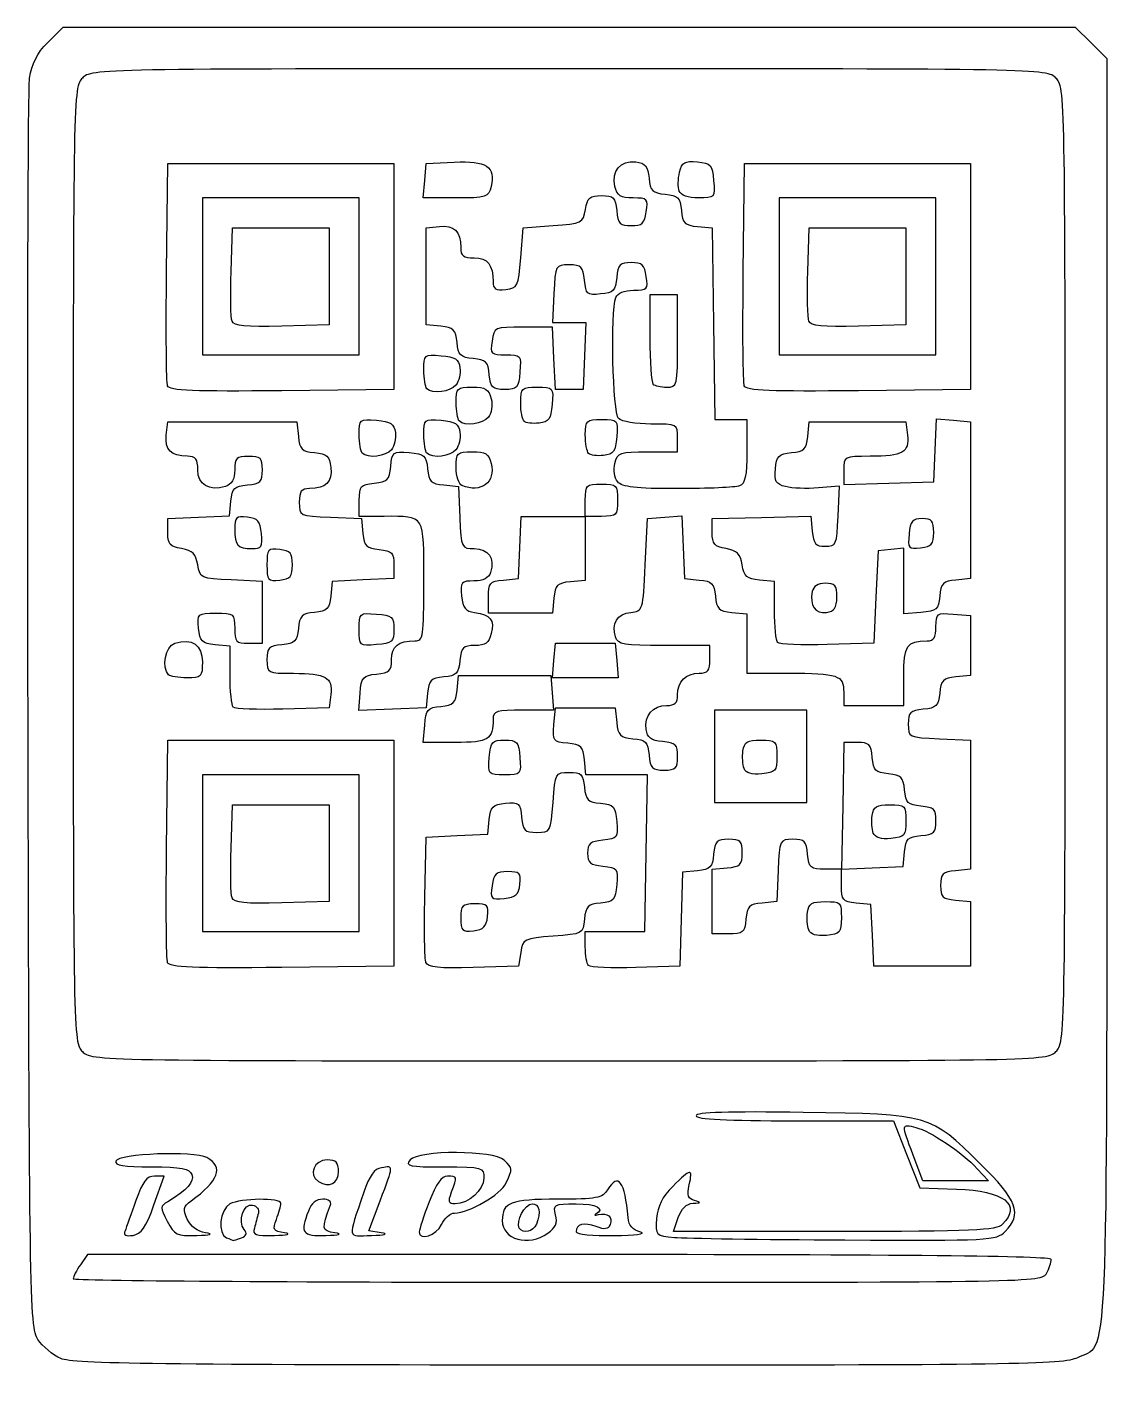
# Model space of a CAD drawing. Extents: x 15 to 1686, y 39 to 1121.
# Drawn here: x 938.3 to 1114.1, y 897.5 to 1119 of the extents above; entities that cross this region are included whole.
import ezdxf

# ---------------------------------------------------------------- set-up
doc = ezdxf.new("R2010")
doc.units = 0
doc.layers.get('0').update_dxf_attribs({"linetype": 'CONTINUOUS'})

msp = doc.modelspace()

# ---------------------------------------------------------------- linework, layer by layer
at = {"color": 7}
for points in [[(941.617275, 1116.517293), (944.1, 1119), (1026.375, 1119), (1108.65, 1119), (1111.2, 1116.45), (1113.75, 1113.9), (1113.75, 1011.037755)], [(960.92325, 1079.265532), (961.125, 1096.875), (979.5, 1096.875), (997.875, 1096.875), (997.875, 1078.5), (997.875, 1060.125), (979.669125, 1059.924125)], [(1002.8922, 1094.0625), (1003.125, 1096.875), (1007.69355, 1097.0952)], [(1054.67325, 1079.265517), (1054.875, 1096.875), (1073.25, 1096.875), (1091.625, 1096.875), (1091.625, 1078.5), (1091.625, 1060.125), (1073.419125, 1059.924125)], [(1007.94045, 1091.25), (1002.659475, 1091.25), (1002.8922, 1094.0625)], [(1044.270825, 1092.376677), (1044.2706, 1092.376677)], [(971.40765, 1079.306263), (971.625, 1086.375), (979.5, 1086.375), (987.375, 1086.375), (987.375, 1078.5), (987.375, 1070.625), (979.674075, 1070.411114)], [(1005.51825, 1070.393279), (1003.125, 1070.625), (1003.125, 1078.5), (1003.125, 1086.375), (1005.293625, 1086.622557)], [(1018.5, 1081.5), (1018.875, 1086.375), (1023.746175, 1086.75)], [(1047.23175, 1086.606721), (1049.625, 1086.375), (1049.827725, 1070.8125), (1050.03045, 1055.25), (1052.640225, 1055.25), (1055.25, 1055.25), (1055.25, 1050.080242)], [(1065.15765, 1079.306263), (1065.375, 1086.375), (1073.25, 1086.375), (1081.125, 1086.375), (1081.125, 1078.5), (1081.125, 1070.625), (1073.424075, 1070.411114)], [(1023.901725, 1075.6875), (1023.67845, 1071), (1026.372075, 1071), (1029.0657, 1071), (1028.84535, 1065.5625), (1028.625, 1060.125), (1026.375, 1060.125), (1024.125, 1060.125), (1023.903225, 1065.1875), (1023.68145, 1070.25), (1018.92585, 1070.25)], [(1044, 1068), (1044, 1075.5), (1041.75, 1075.5), (1039.5, 1075.5), (1039.5, 1068.5)], [(960.877425, 1052.706383), (961.125, 1054.875), (971.625, 1054.875), (982.125, 1054.875), (982.35675, 1052.48172)], [(1065.14325, 1052.48172), (1065.375, 1054.875), (1073.25, 1054.875), (1081.125, 1054.875), (1081.372575, 1052.706383)], [(1071, 1046.972843), (1071, 1044.695685), (1078.3125, 1044.910343), (1085.625, 1045.125), (1085.84775, 1050.23067), (1086.0705, 1055.336348), (1088.84775, 1055.10567), (1091.625, 1054.875), (1091.625, 1042.125), (1091.625, 1029.375), (1089.23175, 1029.14328)], [(1039.139325, 1050), (1044, 1050), (1044, 1052.25)], [(1005.98175, 1044.60672), (1008.375, 1044.375), (1008.596775, 1039.3125)], [(1070.09265, 1039.507807), (1070.310375, 1044.390607), (1066.887675, 1044.118395)], [(961.125, 1036.882365), (961.125, 1039.125), (966.142425, 1039.34574), (971.159925, 1039.56648), (971.392425, 1041.97074)], [(996.31365, 1039.5), (992.25, 1039.5), (992.25, 1042.07748)], [(1015.6875, 1029.13998), (1018.125, 1029.375), (1018.346775, 1034.4375), (1018.56855, 1039.5), (1023.784275, 1039.5), (1029, 1039.5), (1029, 1042.125)], [(987.5625, 1039.346767), (992.625, 1039.125), (992.85675, 1036.73172)], [(1031.625, 1039.5), (1029, 1039.5), (1029, 1034.29752), (1029, 1029.09504), (1026.5625, 1028.86002)], [(1038.75, 1031.625), (1039.125, 1039.125), (1041.90225, 1039.35567), (1044.6795, 1039.586348), (1044.90225, 1034.48067), (1045.125, 1029.375), (1047.51825, 1029.14328)], [(1049.625, 1036.882365), (1049.625, 1039.125), (1057.63815, 1039.33737), (1065.651225, 1039.549747), (1065.88815, 1037.08737)], [(1083.5625, 1023.892223), (1080.75, 1023.659453), (1080.75, 1029.004545), (1080.75, 1034.34963), (1078.6875, 1034.112315), (1076.625, 1033.875), (1076.25, 1026.375), (1075.875, 1018.875), (1068.33705, 1018.662915)], [(997.875, 1031.625), (997.875, 1029.375), (992.857575, 1029.15426), (987.840075, 1028.93352), (987.607575, 1026.52926)], [(974.25, 1018.875), (976.5, 1018.875), (976.5, 1023.903232), (976.5, 1028.931465), (971.442375, 1029.153233)], [(1059.75, 1024.202483), (1059.75, 1028.90496), (1057.3158, 1029.13998)], [(1023.88995, 1026.1875), (1023.654975, 1023.75), (1018.45245, 1023.75), (1013.25, 1023.75), (1013.25, 1026.32748)], [(1052.8125, 1023.88998), (1055.25, 1023.65496), (1055.25, 1018.82748), (1055.25, 1014), (1061.93865, 1014)], [(1088.8125, 1023.607777), (1091.625, 1023.375), (1091.625, 1018.5), (1091.625, 1013.625), (1089.23175, 1013.39328)], [(971.25, 1013.702482), (971.25, 1018.40496), (968.8125, 1018.63998)], [(1049.25, 1016.25), (1049.25, 1018.5), (1041.80055, 1018.5)], [(1008.14325, 1011.23172), (1008.375, 1013.625), (1015.875, 1013.625), (1023.375, 1013.625), (1023.6078, 1010.8125), (1023.840525, 1008), (1018.9203, 1008)], [(1071, 1010.919758), (1071, 1008.75), (1075.875, 1008.75), (1080.75, 1008.75), (1080.75, 1013.544758)], [(987.622575, 1010.543617), (987.375, 1008.375), (979.83705, 1008.162915)], [(1003.35675, 1010.76828), (1003.125, 1008.375), (997.640175, 1008.15369), (992.155425, 1007.93238), (992.390175, 1010.77869)], [(1023.895275, 1005.613597), (1024.125, 1008.375), (1029, 1008.375), (1033.875, 1008.375), (1034.10675, 1005.98172)], [(1007.87445, 1002.75), (1002.659475, 1002.75), (1002.8922, 1005.5625)], [(1086.5625, 1003.346767), (1091.625, 1003.125), (1091.625, 992.625), (1091.625, 982.125), (1089.1875, 981.88998)], [(960.92325, 985.515517), (961.125, 1003.125), (979.5, 1003.125), (997.875, 1003.125), (997.875, 984.75), (997.875, 966.375), (979.669125, 966.174127)], [(1073.223675, 1002.75), (1071.0423, 1002.75), (1070.83365, 992.4375), (1070.625, 982.125), (1068, 982.125)], [(1029, 969.500002), (1029, 972), (1033.8408, 972), (1038.6816, 972), (1038.9033, 984.75096), (1039.125, 997.501927), (1034.11005, 997.501178), (1029.095025, 997.500428), (1028.86005, 999.937928)], [(971.40765, 985.556265), (971.625, 992.625), (979.5, 992.625), (987.375, 992.625), (987.375, 984.75), (987.375, 976.875), (979.674075, 976.661115)], [(1002.914025, 977.664667), (1003.125, 987.375), (1008.142425, 987.59574), (1013.159925, 987.81648), (1013.392425, 990.22074)], [(1070.625, 979.5), (1070.625, 982.125), (1075.642425, 982.34574), (1080.659925, 982.56648), (1080.892425, 984.97074)], [(1047.213225, 981.8919), (1044.80145, 981.6588), (1044.588225, 974.0169), (1044.375, 966.375), (1037.212875, 966.162158)], [(1052.25, 971.625), (1049.625, 971.625), (1049.625, 976.875), (1049.625, 982.125), (1052.0625, 982.36002)], [(1060.346775, 981.9375), (1060.125, 976.875), (1057.73175, 976.64328)], [(1089.1875, 977.11002), (1091.625, 976.875), (1091.625, 971.625), (1091.625, 966.375), (1083.75, 966.375), (1075.875, 966.375), (1075.654275, 971.392462), (1075.43355, 976.409918), (1073.029275, 976.642462)], [(1018.49805, 968.625), (1018.113375, 966.375), (1010.793675, 966.160185)], [(1063.034175, 941.25), (1079.068425, 941.25), (1081.2228, 935.8125), (1083.37725, 930.375), (1089.3552, 930.152955)], [(1092.693225, 933.454673), (1094.51145, 931.5), (1089.18465, 931.5), (1083.857775, 931.5), (1082.30385, 935.653132)], [(958.868475, 927.5625), (960.56115, 932.25), (958.9566, 932.25)], [(995.8368, 923.035192), (993.7986, 923.345288), (995.6493, 928.262107)], [(1069.48545, 923.25), (1043.328, 923.25), (1044.11235, 925.5)], [(1026.417525, 919.5), (948.08505, 919.5), (946.917525, 917.833118)]]:
    msp.add_lwpolyline(points, dxfattribs=at)
for points in [[(992.25, 1078.5), (992.25, 1091.25), (979.5, 1091.25), (966.75, 1091.25), (966.75, 1078.5), (966.75, 1065.75), (979.5, 1065.75), (992.25, 1065.75)], [(1086, 1078.5), (1086, 1091.25), (1073.25, 1091.25), (1060.5, 1091.25), (1060.5, 1078.5), (1060.5, 1065.75), (1073.25, 1065.75), (1086, 1065.75)], [(971.581725, 1071.217377)], [(1065.331725, 1071.217377)], [(1044, 1068)], [(961.092375, 1060.689641)], [(1003.250025, 1060.25)], [(1054.842375, 1060.689641)], [(1008.500025, 1055.00001)], [(1019.03445, 1054.96557)], [(992.750025, 1049.750002)], [(1003.250025, 1049.750002)], [(1029.53445, 1049.715578)], [(1008.9375, 1044.49671)], [(1034.2581, 1045.115258)], [(976.36005, 1036.6875)], [(1085.625, 1036.875)], [(981.375, 1031.625)], [(1069.875, 1026.375)], [(992.25, 1021.125)], [(1023.8922, 1016.0625), (1024.125, 1018.875), (1029, 1018.875), (1033.875, 1018.875), (1034.1078, 1016.0625), (1034.340525, 1013.25), (1029, 1013.25), (1023.659475, 1013.25)], [(1060.27455, 1018.975418)], [(961.250025, 1013.750003)], [(971.77455, 1008.475418)], [(1065, 1000.5), (1065, 1008), (1057.5, 1008), (1050, 1008), (1050, 1000.5), (1050, 993), (1057.5, 993), (1065, 993)], [(1013.3922, 1000.3125)], [(992.25, 984.75), (992.25, 997.5), (979.5, 997.5), (966.75, 997.5), (966.75, 984.75), (966.75, 972), (979.5, 972), (992.25, 972)], [(1054.8105, 998.52255)], [(1075.8105, 988.02255)], [(1018.3623, 979.6875)], [(971.581725, 977.46738)], [(1013.1123, 974.4375)], [(1065.3105, 972.27255)], [(961.092375, 966.939638)], [(1003.0884, 966.949845)], [(1029.525375, 966.474653)], [(1105.5, 952.5)], [(988.875, 933.010275)], [(958.868475, 927.5625)], [(1005.6135, 924.374977)], [(1018.2573, 923.8125)], [(967.27185, 923.041103)], [(973.082775, 922.212585)], [(988.278825, 923.040443)], [(995.8368, 923.035192)], [(1022.8932, 922.9596)], [(1097.25, 923.25)], [(1103.9736, 916.450695)], [(943.744125, 902.594347)]]:
    msp.add_lwpolyline(points, close=True, dxfattribs=at)
for points in [[(938.65725, 1110.704793), (938.99805, 1113.082172), (939.844725, 1114.744709), (941.617275, 1116.517293)], [(1026.375, 1112.25), (949.749975, 1112.25), (948.73065, 1112.23068), (947.25, 1110.75)], [(1105.5, 1110.75), (1104.01935, 1112.230676), (1103.000025, 1112.25), (1026.375, 1112.25)], [(938.402475, 1007.591797), (938.280075, 1062.472559), (938.394975, 1108.873407), (938.65725, 1110.704793)], [(947.25, 1110.75), (945.76935, 1109.269324), (945.75, 1108.25), (945.75, 1031.625)], [(1107, 1031.625), (1107, 1108.25), (1106.9805, 1109.269324), (1105.5, 1110.75)], [(1007.69355, 1097.0952), (1012.89435, 1097.345874), (1014.4875, 1096.294418), (1013.69445, 1093.13474)], [(1033.80555, 1093.13474), (1033.1874, 1095.597643), (1034.713275, 1097.38783), (1037.1858, 1097.100418)], [(1037.1858, 1097.100418), (1038.759375, 1096.917502), (1039.168725, 1096.423754), (1039.35675, 1094.481721)], [(1044.3201, 1095.422276), (1044.7296, 1097.053976), (1045.16265, 1097.306309), (1047.21345, 1097.108099)], [(1047.21345, 1097.108099), (1049.409375, 1096.895859), (1049.646075, 1096.623325), (1049.858025, 1094.0625)], [(1039.35675, 1094.481721), (1039.5585, 1092.397882), (1039.897875, 1092.058481), (1041.98175, 1091.856721)], [(1044.2706, 1092.376677), (1044.032775, 1092.996349), (1044.054975, 1094.366869), (1044.3201, 1095.422276)], [(1013.69445, 1093.13474), (1013.245275, 1091.344987), (1012.95525, 1091.25), (1007.94045, 1091.25)], [(1036.759425, 1091.25), (1034.73525, 1091.25), (1034.1915, 1091.596956), (1033.80555, 1093.13474)], [(1047.396975, 1091.25), (1045.692525, 1091.25), (1044.54435, 1091.663812), (1044.270825, 1092.376677)], [(1049.858025, 1094.0625), (1050.087375, 1091.291324), (1050.051225, 1091.25), (1047.396975, 1091.25)], [(1029.003525, 1089.375), (1029.331725, 1091.287249), (1029.726375, 1091.625), (1031.63235, 1091.625)], [(1031.63235, 1091.625), (1033.6143, 1091.625), (1033.9023, 1091.341657), (1034.11005, 1089.1875)], [(1038.909975, 1089), (1039.2201, 1091.113077), (1039.089225, 1091.25), (1036.759425, 1091.25)], [(1041.98175, 1091.856721), (1044.06555, 1091.65496), (1044.404925, 1091.315559), (1044.60675, 1089.231721)], [(1023.746175, 1086.75), (1028.465925, 1087.113347), (1028.629275, 1087.194923), (1029.003525, 1089.375)], [(1034.11005, 1089.1875), (1034.31435, 1087.068598), (1034.621775, 1086.75), (1036.462425, 1086.75)], [(1036.462425, 1086.75), (1038.24165, 1086.75), (1038.632475, 1087.109305), (1038.909975, 1089)], [(1044.60675, 1089.231721), (1044.8085, 1087.147882), (1045.147875, 1086.808481), (1047.23175, 1086.606721)], [(1005.293625, 1086.622557), (1007.6619, 1086.892904), (1008.72045, 1085.837327), (1008.738525, 1083.1875)], [(1008.738525, 1083.1875), (1008.747525, 1081.829015), (1009.173075, 1081.5), (1010.91975, 1081.5)], [(1010.91975, 1081.5), (1013.137875, 1081.5), (1014, 1080.41932), (1014, 1077.638843)], [(1016.0625, 1076.387684), (1018.03125, 1076.614212), (1018.142025, 1076.846603), (1018.5, 1081.5)], [(961.092375, 1060.689656), (960.888375, 1061.221172), (960.812325, 1069.580316), (960.92325, 1079.265532)], [(971.581725, 1071.217377), (971.3664, 1071.778458), (971.288025, 1075.418457), (971.40765, 1079.306263)], [(1026.375, 1080.375), (1024.1388, 1080.375), (1024.12365, 1080.346215), (1023.901725, 1075.6875)], [(1028.863275, 1077.893768), (1028.651625, 1080.097741), (1028.3736, 1080.375), (1026.375, 1080.375)], [(1036.462425, 1080.75), (1034.621775, 1080.75), (1034.31435, 1080.431402), (1034.11005, 1078.3125)], [(1038.909975, 1078.5), (1038.632475, 1080.390695), (1038.24165, 1080.75), (1036.462425, 1080.75)], [(1054.842375, 1060.689641), (1054.638375, 1061.221157), (1054.562325, 1069.580301), (1054.67325, 1079.265517)], [(1065.331725, 1071.217377), (1065.1164, 1071.778458), (1065.038025, 1075.418457), (1065.15765, 1079.306263)], [(1014, 1077.638843), (1014, 1076.457519), (1014.425625, 1076.199337), (1016.0625, 1076.387684)], [(1031.488275, 1075.643768), (1029.2793, 1075.429757), (1029.08385, 1075.597321), (1028.863275, 1077.893768)], [(1034.11005, 1078.3125), (1033.90455, 1076.181265), (1033.57515, 1075.845947), (1031.488275, 1075.643768)], [(1036.82535, 1076.25), (1039.08195, 1076.25), (1039.2186, 1076.397491), (1038.909975, 1078.5)], [(1034.4, 1055.4), (1033.4541, 1056.345915), (1033.082175, 1072.788497), (1033.95525, 1075.06366)], [(1033.95525, 1075.06366), (1034.23995, 1075.805555), (1035.31515, 1076.25), (1036.82535, 1076.25)], [(979.674075, 1070.411114), (973.721625, 1070.245792), (971.884275, 1070.428852), (971.581725, 1071.217377)], [(1008.14325, 1067.768279), (1007.9415, 1069.852118), (1007.602125, 1070.191519), (1005.51825, 1070.393279)], [(1018.92585, 1070.25), (1014.21525, 1070.25), (1014.1671, 1070.228715), (1013.840025, 1068)], [(1073.424075, 1070.411114), (1067.471625, 1070.245792), (1065.634275, 1070.428852), (1065.331725, 1071.217377)], [(1010.76825, 1065.143279), (1008.68445, 1065.34504), (1008.345075, 1065.684441), (1008.14325, 1067.768279)], [(1013.840025, 1068), (1013.52855, 1065.877851), (1013.654175, 1065.75), (1016.0502, 1065.75)], [(1039.5, 1068.5), (1039.5, 1064.65), (1039.725, 1061.275), (1040.000025, 1061)], [(1042.250025, 1060.5), (1043.9667, 1060.5), (1044, 1060.642857), (1044, 1068)], [(1002.75, 1063.295274), (1002.75, 1065.777862), (1002.819, 1065.834815), (1005.5625, 1065.607774)], [(1005.5625, 1065.607774), (1007.843625, 1065.418979), (1008.421275, 1065.048378), (1008.6201, 1063.646219)], [(1016.0502, 1065.75), (1018.527075, 1065.75), (1018.58475, 1065.679755), (1018.3578, 1062.9375)], [(1003.250025, 1060.25), (1002.975, 1060.525), (1002.75, 1061.895374), (1002.75, 1063.295274)], [(1008.6201, 1063.646219), (1008.754875, 1062.695389), (1008.460425, 1061.429764), (1007.965725, 1060.833719)], [(1013.39325, 1062.518279), (1013.1915, 1064.602118), (1012.852125, 1064.941519), (1010.76825, 1065.143279)], [(1015.875, 1060.125), (1013.8935, 1060.125), (1013.597325, 1060.410574), (1013.39325, 1062.518279)], [(1018.3578, 1062.9375), (1018.1448, 1060.364227), (1017.9336, 1060.125), (1015.875, 1060.125)], [(1040.000025, 1061), (1040.274975, 1060.725), (1041.287475, 1060.5), (1042.250025, 1060.5)], [(979.669125, 1059.924125), (965.3598, 1059.766242), (961.383825, 1059.930049), (961.092375, 1060.689641)], [(1007.965725, 1060.833719), (1007.0412, 1059.719698), (1004.13945, 1059.360522), (1003.250025, 1060.25)], [(1008, 1058.00001), (1008, 1060.354544), (1008.151875, 1060.500008), (1010.610675, 1060.500008)], [(1010.610675, 1060.500008), (1012.7736, 1060.500008), (1013.302575, 1060.176695), (1013.69445, 1058.615265)], [(1018.5, 1058.000002), (1018.5, 1060.365217), (1018.644, 1060.5), (1021.1703, 1060.5)], [(1021.1703, 1060.5), (1023.797325, 1060.5), (1023.836775, 1060.454453), (1023.6078, 1057.6875)], [(1073.419125, 1059.924125), (1059.1098, 1059.766242), (1055.133825, 1059.930049), (1054.842375, 1060.689641)], [(1008.500025, 1055.00001), (1008.225, 1055.275005), (1008, 1056.625005), (1008, 1058.00001)], [(1013.69445, 1058.615265), (1013.9658, 1057.534283), (1013.77275, 1056.254925), (1013.2419, 1055.615265)], [(1019.03445, 1054.965585), (1018.740525, 1055.259503), (1018.5, 1056.624998), (1018.5, 1058.000002)], [(1023.6078, 1057.6875), (1023.410925, 1055.309145), (1023.081225, 1054.84074), (1021.47195, 1054.653067)], [(992.25, 1052.795273), (992.25, 1055.277863), (992.319, 1055.334818), (995.0625, 1055.107777)], [(995.0625, 1055.107777), (997.343625, 1054.91898), (997.921275, 1054.548375), (998.1201, 1053.14622)], [(1002.75, 1052.795273), (1002.75, 1055.277863), (1002.819, 1055.334818), (1005.5625, 1055.107777)], [(1005.5625, 1055.107777), (1007.843625, 1054.91898), (1008.421275, 1054.548375), (1008.6201, 1053.14622)], [(1013.2419, 1055.615265), (1012.296075, 1054.475625), (1009.4001, 1054.099875), (1008.500025, 1055.00001)], [(1021.47195, 1054.653067), (1020.42525, 1054.531005), (1019.328375, 1054.671668), (1019.03445, 1054.96557)], [(1029, 1052.75001), (1029, 1055.115225), (1029.144, 1055.250008), (1031.6703, 1055.250008)], [(1031.6703, 1055.250008), (1034.297325, 1055.250008), (1034.336775, 1055.204483), (1034.1078, 1052.437508)], [(1039.65, 1054.5), (1037.2575, 1054.5), (1034.895, 1054.905), (1034.4, 1055.4)], [(1044, 1052.25), (1044, 1054.491383), (1043.9835, 1054.5), (1039.65, 1054.5)], [(964.3125, 1049.261483), (961.662675, 1049.279558), (960.607125, 1050.338115), (960.877425, 1052.706383)], [(982.35675, 1052.48172), (982.5585, 1050.397882), (982.897875, 1050.058477), (984.98175, 1049.85672)], [(992.750025, 1049.750002), (992.475, 1050.024997), (992.25, 1051.395375), (992.25, 1052.795273)], [(998.1201, 1053.14622), (998.254875, 1052.195385), (997.960425, 1050.92976), (997.465725, 1050.33372)], [(1003.250025, 1049.750002), (1002.975, 1050.024997), (1002.75, 1051.395375), (1002.75, 1052.795273)], [(1008.6201, 1053.14622), (1008.754875, 1052.195385), (1008.460425, 1050.92976), (1007.965725, 1050.33372)], [(1029.53445, 1049.715578), (1029.240525, 1050.00951), (1029, 1051.375005), (1029, 1052.75001)], [(1034.1078, 1052.437508), (1033.910925, 1050.059152), (1033.581225, 1049.590747), (1031.97195, 1049.403075)], [(1062.51825, 1049.85672), (1064.602125, 1050.058477), (1064.9415, 1050.397882), (1065.14325, 1052.48172)], [(1081.372575, 1052.706383), (1081.693125, 1049.89803), (1080.598125, 1049.27556), (1075.3125, 1049.261483)], [(984.98175, 1049.85672), (986.99745, 1049.661555), (987.414075, 1049.28291), (987.622575, 1047.456383)], [(997.465725, 1050.33372), (996.5412, 1049.2197), (993.63945, 1048.860525), (992.750025, 1049.750002)], [(997.3632, 1047.604755), (997.59015, 1049.96817), (997.730925, 1050.073725), (1000.3632, 1049.854755)], [(1000.3632, 1049.854755), (1002.86265, 1049.646825), (1003.146975, 1049.397682), (1003.35675, 1047.23172)], [(1007.965725, 1050.33372), (1007.0412, 1049.2197), (1004.13945, 1048.860525), (1003.250025, 1049.750002)], [(1008, 1047.437498), (1008, 1049.863403), (1008.1392, 1050), (1010.610675, 1050)], [(1010.610675, 1050), (1012.7736, 1050), (1013.302575, 1049.67669), (1013.69445, 1048.115258)], [(1033.80555, 1048.115258), (1034.249925, 1049.885715), (1034.573325, 1050), (1039.139325, 1050)], [(1055.25, 1050.080242), (1055.25, 1046.057963), (1054.986675, 1044.809438), (1054.06365, 1044.455242)], [(1059.8919, 1047.213233), (1060.0953, 1049.317552), (1060.4301, 1049.654542), (1062.51825, 1049.85672)], [(966, 1047.050543), (966, 1048.828057), (965.6763, 1049.252205), (964.3125, 1049.261483)], [(974.25, 1049.25), (972.261525, 1049.25), (972, 1048.994385), (972, 1047.050543)], [(976.5, 1047.04752), (976.5, 1048.994723), (976.239225, 1049.25), (974.25, 1049.25)], [(994.6875, 1044.88998), (996.84045, 1045.097565), (997.152825, 1045.414485), (997.3632, 1047.604755)], [(1013.69445, 1048.115258), (1014.4629, 1045.0536), (1012.069425, 1043.232945), (1008.9375, 1044.49671)], [(1031.97195, 1049.403075), (1030.92525, 1049.281013), (1029.828375, 1049.421675), (1029.53445, 1049.715578)], [(1034.2581, 1045.115258), (1033.72725, 1045.754917), (1033.5342, 1047.034275), (1033.80555, 1048.115258)], [(1075.3125, 1049.261483), (1071.011925, 1049.250008), (1071, 1049.243708), (1071, 1046.972843)], [(970.5, 1044.375), (967.8504, 1043.534055), (966, 1044.634253), (966, 1047.050543)], [(972, 1047.050543), (972, 1045.509773), (971.55075, 1044.708503), (970.5, 1044.375)], [(974.0625, 1044.61002), (976.205775, 1044.816667), (976.5, 1045.110878), (976.5, 1047.04752)], [(987.622575, 1047.456383), (987.892875, 1045.088115), (986.837325, 1044.02952), (984.1875, 1044.011483)], [(1003.35675, 1047.23172), (1003.5585, 1045.147882), (1003.897875, 1044.808477), (1005.98175, 1044.60672)], [(1008.9375, 1044.49671), (1008.421875, 1044.704767), (1008, 1046.028127), (1008, 1047.437498)], [(1061.561925, 1044.32382), (1059.947325, 1044.72906), (1059.694125, 1045.167068), (1059.8919, 1047.213233)], [(971.392425, 1041.97074), (971.5962, 1044.077078), (971.927025, 1044.404123), (974.0625, 1044.61002)], [(984.1875, 1044.011483), (982.820925, 1044.002182), (982.5, 1043.578665), (982.5, 1041.784267)], [(992.25, 1042.07748), (992.25, 1044.437197), (992.45595, 1044.67482), (994.6875, 1044.88998)], [(1029, 1042.125), (1029, 1044.624998), (1029.125025, 1044.75), (1031.625, 1044.75)], [(1031.625, 1044.75), (1034.124975, 1044.75), (1034.25, 1044.624998), (1034.25, 1042.125)], [(1044.030525, 1044), (1037.115975, 1044), (1034.981475, 1044.243592), (1034.2581, 1045.115258)], [(1054.06365, 1044.455242), (1053.41115, 1044.204855), (1048.896225, 1044), (1044.030525, 1044)], [(1066.887675, 1044.118395), (1065.005175, 1043.968672), (1062.608625, 1044.061095), (1061.561925, 1044.32382)], [(982.5, 1041.784267), (982.5, 1039.570695), (982.5075, 1039.568317), (987.5625, 1039.346767)], [(1034.25, 1042.125), (1034.25, 1039.625002), (1034.124975, 1039.5), (1031.625, 1039.5)], [(974.0625, 1039.362315), (972.232125, 1039.572923), (972, 1039.354815), (972, 1037.424818)], [(976.36005, 1036.6875), (976.164225, 1038.71856), (975.781125, 1039.16457), (974.0625, 1039.362315)], [(1002.75, 1028.919758), (1002.75, 1039.900845), (1002.993825, 1039.5), (996.31365, 1039.5)], [(1008.596775, 1039.3125), (1008.816375, 1034.299747), (1008.83955, 1034.25), (1010.954025, 1034.25)], [(1068, 1034.625), (1069.785675, 1034.625), (1069.88535, 1034.857522), (1070.09265, 1039.507807)], [(1083.75, 1039.125), (1082.1741, 1039.125), (1081.836825, 1038.727395), (1081.6359, 1036.632705)], [(1085.625, 1036.875), (1085.625, 1038.774997), (1085.333325, 1039.125), (1083.75, 1039.125)], [(963.3687, 1034.251088), (961.464, 1034.581013), (961.125, 1034.97855), (961.125, 1036.882365)], [(972, 1037.424818), (972, 1034.781795), (972.4686, 1034.25), (974.7975, 1034.25)], [(974.7975, 1034.25), (976.3737, 1034.25), (976.566075, 1034.550142), (976.36005, 1036.6875)], [(992.85675, 1036.73172), (993.0585, 1034.647882), (993.397875, 1034.308477), (995.48175, 1034.10672)], [(1051.8687, 1034.251088), (1049.964, 1034.581013), (1049.625, 1034.97855), (1049.625, 1036.882365)], [(1065.88815, 1037.08737), (1066.0866, 1035.024007), (1066.428825, 1034.625), (1068, 1034.625)], [(1081.6359, 1036.632705), (1081.411725, 1034.29608), (1081.5288, 1034.155538), (1083.5109, 1034.382705)], [(1083.5109, 1034.382705), (1085.306025, 1034.588445), (1085.625, 1034.964443), (1085.625, 1036.875)], [(979.3125, 1034.112315), (977.39745, 1034.332665), (977.25, 1034.15484), (977.25, 1031.625)], [(965.998575, 1031.618722), (965.69175, 1033.40166), (965.151675, 1033.94226), (963.3687, 1034.251088)], [(981.375, 1031.625), (981.375, 1033.522013), (981.05145, 1033.91223), (979.3125, 1034.112315)], [(995.48175, 1034.10672), (997.5894, 1033.902652), (997.875, 1033.606522), (997.875, 1031.625)], [(1010.954025, 1034.25), (1013.270025, 1034.25), (1014.3255, 1032.707017), (1013.591475, 1030.39434)], [(1054.497, 1031.618722), (1054.1913, 1033.402178), (1053.6522, 1033.94217), (1051.8687, 1034.251088)], [(945.75, 1031.625), (945.75, 954.999998), (945.7695, 953.98068), (947.25, 952.5)], [(971.442375, 1029.153233), (966.474825, 1029.371048), (966.37785, 1029.414953), (965.998575, 1031.618722)], [(977.25, 1031.625), (977.25, 1029.095137), (977.39745, 1028.917335), (979.3125, 1029.137685)], [(979.3125, 1029.137685), (981.05145, 1029.33777), (981.375, 1029.727987), (981.375, 1031.625)], [(1013.591475, 1030.39434), (1013.289825, 1029.443962), (1012.433475, 1029), (1010.901975, 1029)], [(1036.37595, 1023.893805), (1038.36375, 1024.123695), (1038.3771, 1024.16724), (1038.75, 1031.625)], [(1057.3158, 1029.13998), (1055.27055, 1029.337448), (1054.8201, 1029.733538), (1054.497, 1031.618722)], [(1105.5, 952.5), (1106.98065, 953.98068), (1107, 954.999998), (1107, 1031.625)], [(1001.31135, 1019.25), (1002.6552, 1019.25), (1002.75, 1019.887433), (1002.75, 1028.919758)], [(1010.901975, 1029), (1008.8187, 1029), (1008.672075, 1028.8224), (1008.88995, 1026.5625)], [(1013.25, 1026.32748), (1013.25, 1028.687197), (1013.45595, 1028.92482), (1015.6875, 1029.13998)], [(1026.5625, 1028.86002), (1024.419225, 1028.653365), (1024.09665, 1028.33079), (1023.88995, 1026.1875)], [(1047.51825, 1029.14328), (1049.602125, 1028.941523), (1049.9415, 1028.602118), (1050.14325, 1026.51828)], [(1068.010275, 1028.625), (1066.80765, 1028.625), (1066.052775, 1028.143388), (1065.884325, 1027.268693)], [(1069.875, 1026.375), (1069.875, 1028.271698), (1069.5822, 1028.625), (1068.010275, 1028.625)], [(1089.23175, 1029.14328), (1087.147875, 1028.941523), (1086.8085, 1028.602118), (1086.60675, 1026.51828)], [(987.607575, 1026.52926), (987.40485, 1024.433258), (987.068175, 1024.095292), (984.98175, 1023.89328)], [(1008.88995, 1026.5625), (1009.07835, 1024.60884), (1009.49715, 1024.075177), (1011, 1023.87399)], [(1050.14325, 1026.51828), (1050.34605, 1024.424152), (1050.67965, 1024.095622), (1052.8125, 1023.88998)], [(1065.884325, 1027.268693), (1065.446175, 1024.993358), (1066.374225, 1023.627885), (1068.184125, 1023.884895)], [(1068.184125, 1023.884895), (1069.509525, 1024.0731), (1069.875, 1024.611345), (1069.875, 1026.375)], [(1086.60675, 1026.51828), (1086.39615, 1024.34343), (1086.118275, 1024.103752), (1083.5625, 1023.892223)], [(966.13995, 1021.3125), (965.9097, 1023.701145), (965.966025, 1023.75), (968.95245, 1023.75)], [(968.95245, 1023.75), (971.890725, 1023.75), (972, 1023.662587), (972, 1021.3125)], [(984.98175, 1023.89328), (982.897875, 1023.691523), (982.5585, 1023.352117), (982.35675, 1021.26828)], [(992.25, 1021.125), (992.25, 1023.804345), (992.2875, 1023.837442), (995.0625, 1023.607777)], [(995.0625, 1023.607777), (997.63575, 1023.3948), (997.875, 1023.183615), (997.875, 1021.125)], [(1011, 1023.87399), (1013.6022, 1023.525638), (1014.26955, 1022.676173), (1013.705775, 1020.429915)], [(1033.908525, 1019.89434), (1033.2186, 1022.068058), (1034.18895, 1023.640875), (1036.37595, 1023.893805)], [(1060.27455, 1018.975418), (1059.9861, 1019.263935), (1059.75, 1021.616115), (1059.75, 1024.202483)], [(1086, 1021.545277), (1086, 1023.738975), (1086.1245, 1023.83025), (1088.8125, 1023.607777)], [(968.8125, 1018.63998), (966.669225, 1018.846635), (966.34665, 1019.16921), (966.13995, 1021.3125)], [(972, 1021.3125), (972, 1019.10417), (972.211575, 1018.875), (974.25, 1018.875)], [(982.35675, 1021.26828), (982.15395, 1019.174152), (981.82035, 1018.845622), (979.6875, 1018.63998)], [(995.0625, 1018.642223), (992.2875, 1018.412558), (992.25, 1018.445655), (992.25, 1021.125)], [(997.875, 1021.125), (997.875, 1019.066385), (997.63575, 1018.8552), (995.0625, 1018.642223)], [(1084.56135, 1019.25), (1085.666175, 1019.25), (1086, 1019.78262), (1086, 1021.545277)], [(961.250025, 1013.750003), (960.0912, 1014.90879), (960.7737, 1018.406438), (962.25, 1018.875)], [(962.25, 1018.875), (965.067225, 1019.76915), (966.75, 1018.628407), (966.75, 1015.824457)], [(997.5, 1016.217278), (997.5, 1018.3737), (998.6013, 1019.25), (1001.31135, 1019.25)], [(1013.705775, 1020.429915), (1013.32395, 1018.90836), (1012.758375, 1018.5), (1011.033225, 1018.5)], [(1041.80055, 1018.5), (1035.197925, 1018.5), (1034.300775, 1018.658513), (1033.908525, 1019.89434)], [(1068.33705, 1018.662915), (1064.1912, 1018.546267), (1060.563075, 1018.686915), (1060.27455, 1018.975418)], [(1080.75, 1013.544758), (1080.75, 1018.54095), (1081.2237, 1019.25), (1084.56135, 1019.25)], [(979.6875, 1018.63998), (977.544225, 1018.433333), (977.25, 1018.139122), (977.25, 1016.20248)], [(1011.033225, 1018.5), (1009.1127, 1018.5), (1008.8163, 1018.20183), (1008.61005, 1016.0625)], [(966.75, 1015.824457), (966.75, 1013.406743), (966.597825, 1013.25), (964.250025, 1013.25)], [(977.25, 1016.20248), (977.25, 1014.02253), (977.29425, 1013.99988), (981.5625, 1013.988517)], [(995.0625, 1013.86002), (997.182825, 1014.064462), (997.5, 1014.371167), (997.5, 1016.217278)], [(1008.61005, 1016.0625), (1008.4044, 1013.92968), (1008.075825, 1013.596035), (1005.98175, 1013.39328)], [(1047.525, 1014), (1048.941675, 1014), (1049.25, 1014.402173), (1049.25, 1016.25)], [(964.250025, 1013.25), (962.874975, 1013.25), (961.524975, 1013.475), (961.250025, 1013.750003)], [(971.77455, 1008.475418), (971.4861, 1008.763935), (971.25, 1011.116115), (971.25, 1013.702482)], [(981.5625, 1013.988517), (986.848125, 1013.974417), (987.943125, 1013.35197), (987.622575, 1010.543617)], [(992.390175, 1010.77869), (992.605125, 1013.384077), (992.831325, 1013.64489), (995.0625, 1013.86002)], [(1005.98175, 1013.39328), (1003.897875, 1013.191523), (1003.5585, 1012.852117), (1003.35675, 1010.76828)], [(1044, 1010.475), (1044, 1012.672987), (1045.326975, 1014), (1047.525, 1014)], [(1061.93865, 1014), (1070.125275, 1014), (1071, 1013.70264), (1071, 1010.919758)], [(1089.23175, 1013.39328), (1087.147875, 1013.191523), (1086.8085, 1012.852117), (1086.60675, 1010.76828)], [(1005.51825, 1008.60672), (1007.602125, 1008.808477), (1007.9415, 1009.147883), (1008.14325, 1011.23172)], [(1042.2168, 1008.75), (1043.577525, 1008.75), (1044, 1009.15869), (1044, 1010.475)], [(1086.60675, 1010.76828), (1086.40395, 1008.674152), (1086.07035, 1008.345622), (1083.9375, 1008.13998)], [(1113.75, 1011.037755), (1113.75, 897.527978), (1114.0854, 905.147775), (1108.982175, 902.72613)], [(979.83705, 1008.162915), (975.6912, 1008.046267), (972.063075, 1008.186915), (971.77455, 1008.475418)], [(1002.8922, 1005.5625), (1003.103775, 1008.118305), (1003.3434, 1008.39615), (1005.51825, 1008.60672)], [(1018.9203, 1008), (1014.569925, 1008), (1014, 1007.833358), (1014, 1006.561343)], [(1038.8799, 1004.85378), (1038.561525, 1007.099888), (1039.97475, 1008.75), (1042.2168, 1008.75)], [(1083.9375, 1008.13998), (1081.803825, 1007.934255), (1081.5, 1007.634728), (1081.5, 1005.736747)], [(939.994125, 905.71929), (938.688825, 907.711163), (938.61465, 912.461783), (938.402475, 1007.591797)], [(1014, 1006.561343), (1014, 1003.171928), (1013.32185, 1002.75), (1007.87445, 1002.75)], [(1026.145275, 1002.613597), (1023.7818, 1002.840592), (1023.676275, 1002.981337), (1023.895275, 1005.613597)], [(1034.10675, 1005.98172), (1034.3085, 1003.897883), (1034.647875, 1003.558477), (1036.73175, 1003.35672)], [(1081.5, 1005.736747), (1081.5, 1003.581847), (1081.53075, 1003.56717), (1086.5625, 1003.346767)], [(1036.73175, 1003.35672), (1038.825825, 1003.153965), (1039.1544, 1002.82032), (1039.36005, 1000.6875)], [(1041.5625, 1002.88998), (1039.674975, 1003.071975), (1039.069725, 1003.515053), (1038.8799, 1004.85378)], [(1013.3922, 1000.3125), (1013.6052, 1002.885773), (1013.8164, 1003.125), (1015.875, 1003.125)], [(1015.875, 1003.125), (1017.9336, 1003.125), (1018.1448, 1002.885773), (1018.3578, 1000.3125)], [(1028.86005, 999.937928), (1028.65245, 1002.090878), (1028.3355, 1002.40323), (1026.145275, 1002.613597)], [(1044, 1000.45248), (1044, 1002.389122), (1043.705775, 1002.683333), (1041.5625, 1002.88998)], [(1054.8105, 998.52255), (1054.574475, 999.137647), (1054.492425, 1000.424827), (1054.628175, 1001.382952)], [(1054.628175, 1001.382952), (1054.832775, 1002.826852), (1055.32425, 1003.125), (1057.5, 1003.125)], [(1057.5, 1003.125), (1059.999975, 1003.125), (1060.125, 1002.999998), (1060.125, 1000.5)], [(1075.63995, 1000.3125), (1075.433925, 1002.44991), (1075.1364, 1002.75), (1073.223675, 1002.75)], [(1015.875, 997.5), (1013.195625, 997.5), (1013.16255, 997.5375), (1013.3922, 1000.3125)], [(1018.3578, 1000.3125), (1018.58745, 997.537492), (1018.554375, 997.5), (1015.875, 997.5)], [(1039.36005, 1000.6875), (1039.566675, 998.54421), (1039.8609, 998.25), (1041.79755, 998.25)], [(1041.79755, 998.25), (1043.734125, 998.25), (1044, 998.515837), (1044, 1000.45248)], [(1060.125, 1000.5), (1060.125, 998.08551), (1059.9291, 997.856123), (1057.682325, 997.639598)], [(1078.26825, 997.64328), (1076.174175, 997.846035), (1075.8456, 998.17968), (1075.63995, 1000.3125)], [(1023.75, 993), (1024.121775, 997.83333), (1024.1442, 997.875), (1026.375, 997.875)], [(1026.375, 997.875), (1028.3565, 997.875), (1028.652675, 997.58943), (1028.85675, 995.48172)], [(1057.682325, 997.639598), (1056.044325, 997.481738), (1055.09835, 997.77258), (1054.8105, 998.52255)], [(1080.89325, 995.01828), (1080.6915, 997.102118), (1080.352125, 997.441523), (1078.26825, 997.64328)], [(1028.85675, 995.48172), (1029.0585, 993.397883), (1029.397875, 993.058477), (1031.48175, 992.85672)], [(1083.5625, 992.38998), (1081.42965, 992.595622), (1081.09605, 992.924152), (1080.89325, 995.01828)], [(1013.392425, 990.22074), (1013.595, 992.315175), (1013.932575, 992.654797), (1016.011725, 992.856233)], [(1016.011725, 992.856233), (1018.2207, 993.070245), (1018.41615, 992.902658), (1018.636725, 990.606233)], [(1021.125, 988.125), (1023.3558, 988.125), (1023.378225, 988.1667), (1023.75, 993)], [(1031.48175, 992.85672), (1033.647675, 992.647013), (1033.896825, 992.362673), (1034.104725, 989.86317)], [(1075.628175, 990.882952), (1075.832775, 992.326852), (1076.32425, 992.625), (1078.5, 992.625)], [(1078.5, 992.625), (1080.999975, 992.625), (1081.125, 992.499998), (1081.125, 990)], [(1086, 990), (1086, 991.883033), (1085.692425, 992.184623), (1083.5625, 992.38998)], [(1018.636725, 990.606233), (1018.848375, 988.40226), (1019.1264, 988.125), (1021.125, 988.125)], [(1075.8105, 988.02255), (1075.574475, 988.637647), (1075.492425, 989.924827), (1075.628175, 990.882952)], [(1081.125, 990), (1081.125, 987.58551), (1080.9291, 987.356123), (1078.682325, 987.139598)], [(1083.5625, 987.61002), (1085.692425, 987.815377), (1086, 988.116967), (1086, 990)], [(1034.104725, 989.86317), (1034.323725, 987.23091), (1034.2182, 987.090165), (1031.854725, 986.86317)], [(1078.682325, 987.139598), (1077.044325, 986.981738), (1076.09835, 987.27258), (1075.8105, 988.02255)], [(971.581725, 977.46738), (971.3664, 978.028455), (971.288025, 981.66846), (971.40765, 985.556265)], [(1031.854725, 986.86317), (1029.773175, 986.663243), (1029.375, 986.323913), (1029.375, 984.75)], [(1052.29755, 987), (1050.3609, 987), (1050.066675, 986.70579), (1049.86005, 984.5625)], [(1054.5, 984.79752), (1054.5, 986.734163), (1054.234125, 987), (1052.29755, 987)], [(1062.736725, 987), (1060.581825, 987), (1060.5672, 986.96895), (1060.346775, 981.9375)], [(1065.13995, 984.5625), (1064.934225, 986.696205), (1064.63475, 987), (1062.736725, 987)], [(1080.892425, 984.97074), (1081.0962, 987.077077), (1081.427025, 987.404122), (1083.5625, 987.61002)], [(961.092375, 966.939638), (960.888375, 967.471155), (960.812325, 975.830303), (960.92325, 985.515517)], [(1029.375, 984.75), (1029.375, 983.176087), (1029.773175, 982.836757), (1031.854725, 982.63683)], [(1049.86005, 984.5625), (1049.65395, 982.425255), (1049.327925, 982.09629), (1047.213225, 981.8919)], [(1052.0625, 982.36002), (1054.205775, 982.566667), (1054.5, 982.860878), (1054.5, 984.79752)], [(1068, 982.125), (1065.58665, 982.125), (1065.356025, 982.321553), (1065.13995, 984.5625)], [(1016.384925, 981.75), (1014.4893, 981.75), (1014.121875, 981.420322), (1013.8344, 979.46175)], [(1018.3623, 979.6875), (1018.5738, 981.525435), (1018.3548, 981.75), (1016.384925, 981.75)], [(1031.854725, 982.63683), (1034.2182, 982.409835), (1034.323725, 982.26909), (1034.104725, 979.63683)], [(1089.1875, 981.88998), (1087.057575, 981.684622), (1086.75, 981.383033), (1086.75, 979.5)], [(1013.8344, 979.46175), (1013.516625, 977.296658), (1013.62305, 977.18565), (1015.811775, 977.39925)], [(1015.811775, 977.39925), (1017.709725, 977.58447), (1018.1676, 977.995275), (1018.3623, 979.6875)], [(1034.104725, 979.63683), (1033.896825, 977.137328), (1033.647675, 976.852988), (1031.48175, 976.64328)], [(1073.029275, 976.642462), (1070.82585, 976.855575), (1070.625, 977.094263), (1070.625, 979.5)], [(1086.75, 979.5), (1086.75, 977.616967), (1087.057575, 977.315377), (1089.1875, 977.11002)], [(979.674075, 976.661115), (973.721625, 976.495792), (971.884275, 976.67889), (971.581725, 977.46738)], [(1003.0884, 966.949845), (1002.87645, 967.50231), (1002.797925, 972.323977), (1002.914025, 977.664667)], [(1065.128175, 975.132952), (1065.332775, 976.576852), (1065.82425, 976.875), (1068, 976.875)], [(1068, 976.875), (1070.499975, 976.875), (1070.625, 976.749998), (1070.625, 974.25)], [(1011.0498, 976.5), (1008.9834, 976.5), (1008.75, 976.266607), (1008.75, 974.200185)], [(1013.1123, 974.4375), (1013.325525, 976.29069), (1013.1198, 976.5), (1011.0498, 976.5)], [(1031.48175, 976.64328), (1029.397875, 976.441523), (1029.0585, 976.102118), (1028.85675, 974.01828)], [(1057.73175, 976.64328), (1055.647875, 976.441523), (1055.3085, 976.102118), (1055.10675, 974.01828)], [(1065.3105, 972.27255), (1065.074475, 972.887647), (1064.992425, 974.174827), (1065.128175, 975.132952)], [(1008.75, 974.200185), (1008.75, 972.133762), (1008.959325, 971.924453), (1010.8125, 972.137685)], [(1010.8125, 972.137685), (1012.4325, 972.324083), (1012.925925, 972.817522), (1013.1123, 974.4375)], [(1028.85675, 974.01828), (1028.626575, 971.641245), (1028.591925, 971.622457), (1023.753825, 971.25)], [(1055.10675, 974.01828), (1054.894575, 971.827238), (1054.65315, 971.625), (1052.25, 971.625)], [(1068.182325, 971.389598), (1066.544325, 971.231738), (1065.59835, 971.52258), (1065.3105, 972.27255)], [(1070.625, 974.25), (1070.625, 971.83551), (1070.4291, 971.606123), (1068.182325, 971.389598)], [(1023.753825, 971.25), (1019.033625, 970.886618), (1018.8708, 970.805288), (1018.49805, 968.625)], [(1029.525375, 966.474653), (1029.2364, 966.763598), (1029, 968.124998), (1029, 969.500002)], [(979.669125, 966.174127), (965.3598, 966.016245), (961.383825, 966.180128), (961.092375, 966.939638)], [(1010.793675, 966.160185), (1005.2154, 965.996475), (1003.382175, 966.184335), (1003.0884, 966.949845)], [(1037.212875, 966.162158), (1033.27365, 966.04509), (1029.814275, 966.185708), (1029.525375, 966.474653)], [(947.25, 952.5), (948.73065, 951.01932), (949.749975, 951), (1026.375, 951)], [(1026.375, 951), (1103.000025, 951), (1104.01935, 951.01935), (1105.5, 952.5)], [(1064.4375, 942.607545), (1052.2833, 942.79107), (1047, 942.62532), (1047, 942.06042)], [(1047, 942.06042), (1047, 941.505127), (1052.047725, 941.25), (1063.034175, 941.25)], [(1093.1523, 934.313858), (1084.9944, 942.314595), (1085.058225, 942.296175), (1064.4375, 942.607545)], [(1082.30385, 935.653132), (1080.35895, 940.851412), (1080.3504, 940.762905), (1082.740125, 940.163122)], [(1082.740125, 940.163122), (1085.1264, 939.564202), (1090.17615, 936.16065), (1092.693225, 933.454673)], [(952.68555, 934.6875), (952.454175, 933.98901), (953.926575, 933.75), (958.461075, 933.75)], [(967.4949, 935.252737), (965.3937, 936.377258), (953.08965, 935.907637), (952.68555, 934.6875)], [(964.9047, 928.221397), (969.4377, 931.480418), (970.2786, 933.762952), (967.4949, 935.252737)], [(987.010275, 934.875), (984.9033, 934.875), (983.9403, 932.481233), (985.6137, 931.40331)], [(988.875, 933.010275), (988.875, 934.496572), (988.49655, 934.875), (987.010275, 934.875)], [(1000.5, 934.874977), (999.68235, 933.88977), (1000.369875, 933.749977), (1006.0332, 933.749977)], [(1015.82145, 934.821428), (1014.167325, 936.475492), (1001.864025, 936.518513), (1000.5, 934.874977)], [(1016.13465, 931.171357), (1017.217725, 933.548452), (1017.229275, 933.41355), (1015.82145, 934.821428)], [(958.461075, 933.75), (963.433425, 933.75), (964.63425, 933.522765), (965.023575, 932.50818)], [(965.023575, 932.50818), (965.48355, 931.309552), (964.312425, 929.98893), (961.112025, 928.097265)], [(985.6137, 931.40331), (987.345825, 930.287573), (988.875, 931.04106), (988.875, 933.010275)], [(995.88015, 933.615008), (994.686075, 933.438337), (993.926325, 932.38968), (992.989875, 929.625345)], [(995.6493, 928.262107), (997.88415, 934.19961), (997.8717, 933.90966), (995.88015, 933.615008)], [(1006.0332, 933.749977), (1012.3911, 933.749977), (1012.5, 933.719153), (1012.5, 931.917502)], [(1035.9558, 925.499992), (1035.419025, 931.449292), (1034.370675, 932.873752), (1032.607125, 930.049972)], [(1045.889025, 930.813772), (1046.496975, 933.581865), (1046.17005, 933.5547), (1043.2062, 930.590827)], [(1097.25, 923.25), (1100.078775, 926.078775), (1099.24005, 928.343408), (1093.1523, 934.313858)], [(958.9566, 932.25), (957.698475, 932.25), (957.0504, 931.400032), (955.954575, 928.3125)], [(1006.6041, 932.249977), (1005.60075, 932.249977), (1004.757075, 931.071225), (1003.6041, 928.058243)], [(1007.2686, 929.673802), (1008.233775, 932.212552), (1008.224175, 932.249977), (1006.6041, 932.249977)], [(1007.7471, 926.25), (1010.131275, 926.25), (1015.264725, 929.26203), (1016.13465, 931.171357)], [(1012.5, 931.917502), (1012.5, 929.954122), (1010.041575, 927.749977), (1007.85165, 927.749977)], [(1043.2062, 930.590827), (1041.504075, 928.888665), (1040.7357, 927.359692), (1040.588175, 925.380795)], [(1046.7669, 928.275772), (1045.6953, 928.55334), (1045.510125, 929.088727), (1045.889025, 930.813772)], [(955.954575, 928.3125), (955.1859, 926.146875), (954.384225, 923.923425), (954.17295, 923.3715)], [(961.112025, 928.097265), (959.875275, 927.36624), (959.871075, 927.174832), (961.042275, 924.909765)], [(964.301625, 925.260892), (963.56115, 926.885978), (963.64935, 927.3189), (964.9047, 928.221397)], [(979.5, 927.798825), (979.5, 928.749998), (973.0086, 928.691168), (971.200725, 927.723615)], [(986.31165, 928.5), (985.285575, 928.5), (984.4509, 927.810885), (983.9814, 926.576175)], [(987.55815, 927.5625), (987.771225, 928.129492), (987.278625, 928.5), (986.31165, 928.5)], [(992.989875, 929.625345), (990.331125, 921.777143), (990.202425, 922.486455), (994.26195, 922.612718)], [(1003.6041, 928.058243), (1002.721875, 925.75278), (1002, 923.55903), (1002, 923.183243)], [(1007.85165, 927.749977), (1006.7505, 927.749977), (1006.65585, 928.062232), (1007.2686, 929.673802)], [(1024.469625, 928.499992), (1016.86125, 928.499992), (1015.5, 927.97068), (1015.5, 925.01226)], [(1032.607125, 930.049972), (1031.738475, 928.658932), (1030.90395, 928.499992), (1024.469625, 928.499992)], [(1046.51085, 927.837), (1047.84555, 927.908925), (1047.889875, 927.9849), (1046.7669, 928.275772)], [(1089.3552, 930.152955), (1097.0628, 929.866665), (1100.0043, 927.611415), (1096.82145, 924.428572)], [(955.4823, 922.6215), (956.80125, 922.818937), (957.550125, 923.911635), (958.868475, 927.5625)], [(971.200725, 927.723615), (969.551025, 926.840737), (969.177675, 922.85595), (970.6875, 922.24671)], [(973.55055, 923.564115), (972.446625, 924.89427), (973.461375, 927.873975), (974.909475, 927.554273)], [(974.909475, 927.554273), (975.578025, 927.40668), (975.99945, 926.799712), (975.846075, 926.205457)], [(975.846075, 926.205457), (975.692625, 925.611202), (975.4002, 924.534375), (975.196125, 923.8125)], [(978.78615, 925.220153), (979.178775, 926.252775), (979.5, 927.413175), (979.5, 927.798825)], [(983.9814, 926.576175), (982.6134, 922.97793), (982.96125, 922.490895), (986.8125, 922.612372)], [(988.278825, 923.040443), (986.14335, 923.362043), (986.0946, 923.668087), (987.55815, 927.5625)], [(1005.6135, 924.375), (1006.083375, 925.40625), (1007.043525, 926.25), (1007.7471, 926.25)], [(1018.2573, 923.8125), (1017.64665, 924.849682), (1019.18865, 927.75), (1020.35085, 927.75)], [(1020.35085, 927.75), (1021.5501, 927.75), (1021.820625, 926.458185), (1021.04475, 924.436343)], [(1022.8932, 922.959607), (1024.179825, 923.860785), (1024.50555, 924.625718), (1024.17075, 925.959607)], [(1024.17075, 925.959607), (1023.741825, 927.66867), (1023.892425, 927.75), (1027.485675, 927.75)], [(1027.485675, 927.75), (1030.8183, 927.75), (1032.3054, 926.965245), (1030.6875, 926.060422)], [(1030.6875, 926.060422), (1030.378125, 925.887405), (1030.577325, 925.860375), (1031.13015, 926.000347)], [(1031.13015, 926.000347), (1032.5955, 926.371365), (1033.495125, 925.60998), (1033.0284, 924.393795)], [(1044.11235, 925.5), (1044.63705, 927.005025), (1045.43115, 927.778807), (1046.51085, 927.837)], [(961.042275, 924.909765), (962.195025, 922.680652), (962.55405, 922.508423), (965.8317, 922.612372)], [(967.271925, 923.041103), (965.931525, 923.24274), (964.854375, 924.047722), (964.301625, 925.260892)], [(973.082775, 922.212585), (973.914, 922.531553), (974.0592, 922.95117), (973.55055, 923.564115)], [(975.196125, 923.8125), (974.876325, 922.681462), (975.3297, 922.51554), (978.47505, 922.612372)], [(980.09865, 923.0337), (978.27765, 923.31135), (978.144675, 923.532885), (978.78615, 925.220153)], [(1002, 923.183243), (1002, 921.688477), (1004.81205, 922.615882), (1005.6135, 924.374977)], [(1015.5, 925.01226), (1015.5, 921.944557), (1019.7567, 920.762715), (1022.8932, 922.9596)], [(1021.04475, 924.436343), (1020.574275, 923.210243), (1018.840425, 922.8222), (1018.2573, 923.8125)], [(1030.74825, 924.04818), (1028.816025, 924.782827), (1027.5, 924.441517), (1027.5, 923.205727)], [(1033.0284, 924.393795), (1032.72165, 923.594265), (1032.164325, 923.509793), (1030.74825, 924.04818)], [(1038, 923.151225), (1036.69875, 923.48001), (1036.07325, 924.19878), (1035.9558, 925.499992)], [(1040.588175, 925.380795), (1040.3808, 922.600297), (1040.40195, 922.577865), (1043.50215, 922.295993)], [(1096.82145, 924.428572), (1095.795075, 923.402197), (1092.2649, 923.25), (1069.48545, 923.25)], [(954.17295, 923.3715), (953.907675, 922.6785), (954.312825, 922.446442), (955.4823, 922.6215)], [(965.8317, 922.612372), (968.1165, 922.684822), (968.628, 922.837103), (967.27185, 923.041103)], [(970.6875, 922.24671), (971.203125, 922.038653), (971.681775, 921.841777), (971.75115, 921.809212)], [(971.75115, 921.809212), (971.82015, 921.776662), (972.419775, 921.958162), (973.082775, 922.212585)], [(978.47505, 922.612372), (980.5881, 922.677397), (981.2718, 922.85484), (980.09865, 923.0337)], [(986.8125, 922.612372), (989.081775, 922.683922), (989.61405, 922.839353), (988.278825, 923.040443)], [(994.26195, 922.612718), (996.40545, 922.679393), (997.046025, 922.851218), (995.8368, 923.035192)], [(1027.5, 923.205727), (1027.5, 922.814602), (1030.25835, 922.539548), (1033.6875, 922.588725)], [(1033.6875, 922.588725), (1037.090625, 922.63755), (1039.03125, 922.89066), (1038, 923.151225)], [(1043.50215, 922.295993), (1045.219725, 922.139835), (1057.678125, 921.9531), (1071.1875, 921.881032)], [(1071.1875, 921.881032), (1094.8422, 921.754845), (1095.805425, 921.80544), (1097.25, 923.25)], [(1104.75, 918.700695), (1104.75, 919.261335), (1081.3605, 919.5), (1026.417525, 919.5)], [(946.917525, 917.833118), (946.275375, 916.91634), (945.75, 915.90384), (945.75, 915.583118)], [(1103.9736, 916.450695), (1104.40065, 917.248575), (1104.75, 918.261075), (1104.75, 918.700695)], [(945.75, 915.583118), (945.75, 915.262403), (981.17565, 915), (1024.4736, 915)], [(1024.4736, 915), (1101.53775, 915), (1103.213625, 915.0306), (1103.9736, 916.450695)], [(943.744125, 902.594348), (942.434625, 903.16395), (940.747125, 904.57017), (939.994125, 905.71929)], [(1026.261675, 901.529355), (959.80005, 901.55373), (945.718725, 901.73544), (943.744125, 902.594347)], [(1108.982175, 902.72613), (1106.63955, 901.614472), (1098.91665, 901.502737), (1026.261675, 901.529355)]]:
    msp.add_open_spline(points, degree=3, dxfattribs=at)

doc.saveas('drawing.dxf')
